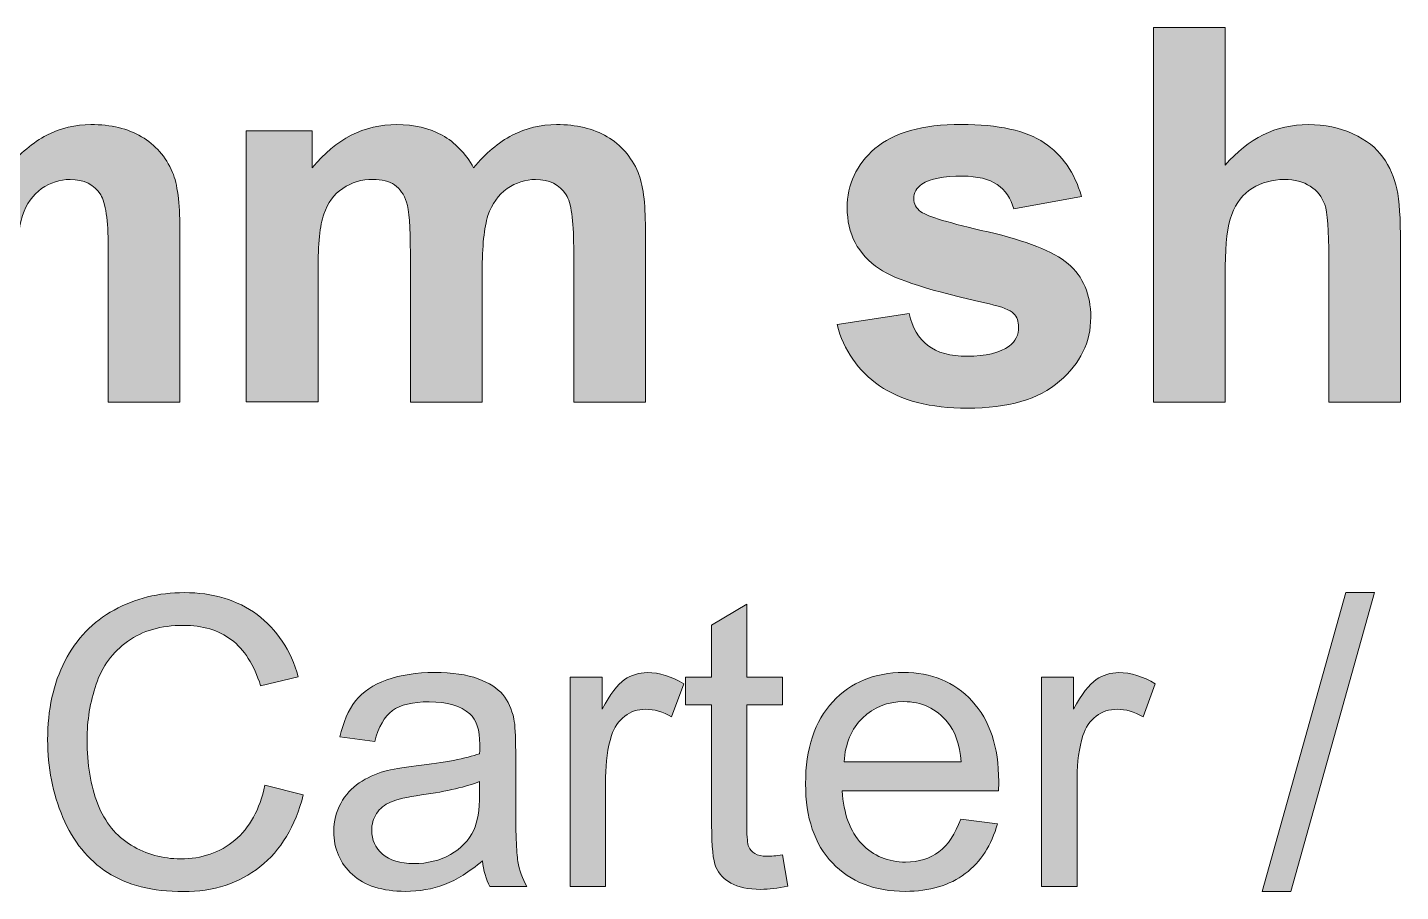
# Model space of a CAD drawing. Header units: inches. Extents: x 1117 to 1992, y -2324 to -585.
# Drawn here: x 1560.56 to 1584.36, y -1353.93 to -1338.95 of the extents above; entities that cross this region are included whole.
import ezdxf

# ---------------------------------------------------------------- set-up
doc = ezdxf.new("R2010")
doc.units = ezdxf.units.IN
doc.header["$MEASUREMENT"] = 0
doc.layers.add('Layer 1', color=7, linetype='Continuous')

# ---------------------------------------------------------------- blocks, each defined once
blk = doc.blocks.new('block 207')
at = {"layer": 'Layer 1', "true_color": 0x010101}
h = blk.add_hatch(color=18, dxfattribs=at)
h.dxf.hatch_style = 2
edge = h.paths.add_edge_path()
edge.add_spline(control_points=[(1581.317, -1338.954), (1581.317, -1338.954), (1581.317, -1341.342), (1581.317, -1341.342), (1581.719, -1340.873), (1582.199, -1340.638), (1582.757, -1340.638), (1583.043, -1340.638), (1583.301, -1340.69), (1583.531, -1340.797), (1583.761, -1340.905), (1583.935, -1341.04), (1584.052, -1341.204), (1584.169, -1341.37), (1584.249, -1341.553), (1584.292, -1341.754), (1584.335, -1341.955), (1584.356, -1342.266), (1584.356, -1342.688), (1584.356, -1342.688), (1584.356, -1345.447), (1584.356, -1345.447), (1584.356, -1345.447), (1583.113, -1345.447), (1583.113, -1345.447), (1583.113, -1345.447), (1583.113, -1342.963), (1583.113, -1342.963), (1583.113, -1342.469), (1583.09, -1342.157), (1583.042, -1342.024), (1582.995, -1341.891), (1582.911, -1341.785), (1582.792, -1341.707), (1582.672, -1341.629), (1582.521, -1341.59), (1582.342, -1341.59), (1582.135, -1341.59), (1581.951, -1341.641), (1581.789, -1341.74), (1581.627, -1341.841), (1581.508, -1341.993), (1581.432, -1342.195), (1581.357, -1342.396), (1581.32, -1342.696), (1581.32, -1343.091), (1581.32, -1343.091), (1581.32, -1345.449), (1581.32, -1345.449), (1581.32, -1345.449), (1580.076, -1345.449), (1580.076, -1345.449), (1580.076, -1345.449), (1580.076, -1338.955), (1580.076, -1338.955), (1580.076, -1338.955), (1581.317, -1338.954), (1581.317, -1338.954), (1581.317, -1338.954), (1581.317, -1338.954), (1581.317, -1338.954)], knot_values=[0, 0, 0, 0, 1, 1, 1, 2, 2, 2, 3, 3, 3, 4, 4, 4, 5, 5, 5, 6, 6, 6, 7, 7, 7, 8, 8, 8, 9, 9, 9, 10, 10, 10, 11, 11, 11, 12, 12, 12, 13, 13, 13, 14, 14, 14, 15, 15, 15, 16, 16, 16, 17, 17, 17, 18, 18, 18, 19, 19, 19, 20, 20, 20, 20], degree=3, periodic=1)
h = blk.add_hatch(color=18, dxfattribs=at)
h.dxf.hatch_style = 2
edge = h.paths.add_edge_path()
edge.add_spline(control_points=[(1556.288, -1340.744), (1556.288, -1340.744), (1557.435, -1340.744), (1557.435, -1340.744), (1557.435, -1340.744), (1557.435, -1341.385), (1557.435, -1341.385), (1557.845, -1340.886), (1558.335, -1340.637), (1558.901, -1340.637), (1559.202, -1340.637), (1559.464, -1340.7), (1559.685, -1340.822), (1559.907, -1340.947), (1560.088, -1341.134), (1560.23, -1341.385), (1560.437, -1341.134), (1560.659, -1340.948), (1560.898, -1340.822), (1561.137, -1340.698), (1561.393, -1340.637), (1561.665, -1340.637), (1562.01, -1340.637), (1562.304, -1340.707), (1562.542, -1340.848), (1562.781, -1340.988), (1562.96, -1341.193), (1563.078, -1341.466), (1563.163, -1341.666), (1563.206, -1341.992), (1563.206, -1342.44), (1563.206, -1342.44), (1563.206, -1345.448), (1563.206, -1345.448), (1563.206, -1345.448), (1561.963, -1345.448), (1561.963, -1345.448), (1561.963, -1345.448), (1561.963, -1342.759), (1561.963, -1342.759), (1561.963, -1342.293), (1561.919, -1341.992), (1561.834, -1341.855), (1561.719, -1341.678), (1561.542, -1341.589), (1561.303, -1341.589), (1561.128, -1341.589), (1560.965, -1341.642), (1560.81, -1341.748), (1560.657, -1341.855), (1560.546, -1342.011), (1560.479, -1342.216), (1560.411, -1342.421), (1560.377, -1342.745), (1560.377, -1343.188), (1560.377, -1343.188), (1560.377, -1345.447), (1560.377, -1345.447), (1560.377, -1345.447), (1559.133, -1345.447), (1559.133, -1345.447), (1559.133, -1345.447), (1559.133, -1342.868), (1559.133, -1342.868), (1559.133, -1342.41), (1559.111, -1342.115), (1559.067, -1341.982), (1559.023, -1341.849), (1558.954, -1341.75), (1558.861, -1341.685), (1558.767, -1341.619), (1558.641, -1341.588), (1558.482, -1341.588), (1558.29, -1341.588), (1558.117, -1341.639), (1557.964, -1341.743), (1557.809, -1341.846), (1557.701, -1341.995), (1557.633, -1342.19), (1557.567, -1342.385), (1557.533, -1342.709), (1557.533, -1343.16), (1557.533, -1343.16), (1557.533, -1345.446), (1557.533, -1345.446), (1557.533, -1345.446), (1556.29, -1345.446), (1556.29, -1345.446), (1556.29, -1345.446), (1556.288, -1340.744), (1556.288, -1340.744), (1556.288, -1340.744), (1556.288, -1340.744), (1556.288, -1340.744)], knot_values=[0, 0, 0, 0, 1, 1, 1, 2, 2, 2, 3, 3, 3, 4, 4, 4, 5, 5, 5, 6, 6, 6, 7, 7, 7, 8, 8, 8, 9, 9, 9, 10, 10, 10, 11, 11, 11, 12, 12, 12, 13, 13, 13, 14, 14, 14, 15, 15, 15, 16, 16, 16, 17, 17, 17, 18, 18, 18, 19, 19, 19, 20, 20, 20, 21, 21, 21, 22, 22, 22, 23, 23, 23, 24, 24, 24, 25, 25, 25, 26, 26, 26, 27, 27, 27, 28, 28, 28, 29, 29, 29, 30, 30, 30, 31, 31, 31, 31], degree=3, periodic=1)
h = blk.add_hatch(color=18, dxfattribs=at)
h.dxf.hatch_style = 2
edge = h.paths.add_edge_path()
edge.add_spline(control_points=[(1564.354, -1340.744), (1564.354, -1340.744), (1565.5, -1340.744), (1565.5, -1340.744), (1565.5, -1340.744), (1565.5, -1341.385), (1565.5, -1341.385), (1565.911, -1340.886), (1566.399, -1340.637), (1566.966, -1340.637), (1567.267, -1340.637), (1567.529, -1340.7), (1567.751, -1340.822), (1567.972, -1340.947), (1568.154, -1341.134), (1568.296, -1341.385), (1568.503, -1341.134), (1568.726, -1340.948), (1568.965, -1340.822), (1569.204, -1340.698), (1569.459, -1340.637), (1569.732, -1340.637), (1570.077, -1340.637), (1570.37, -1340.707), (1570.608, -1340.848), (1570.847, -1340.988), (1571.026, -1341.193), (1571.145, -1341.466), (1571.23, -1341.666), (1571.272, -1341.992), (1571.272, -1342.44), (1571.272, -1342.44), (1571.272, -1345.448), (1571.272, -1345.448), (1571.272, -1345.448), (1570.029, -1345.448), (1570.029, -1345.448), (1570.029, -1345.448), (1570.029, -1342.759), (1570.029, -1342.759), (1570.029, -1342.293), (1569.986, -1341.992), (1569.9, -1341.855), (1569.785, -1341.678), (1569.608, -1341.589), (1569.368, -1341.589), (1569.194, -1341.589), (1569.03, -1341.642), (1568.877, -1341.748), (1568.722, -1341.855), (1568.612, -1342.011), (1568.544, -1342.216), (1568.478, -1342.421), (1568.444, -1342.745), (1568.444, -1343.188), (1568.444, -1343.188), (1568.444, -1345.447), (1568.444, -1345.447), (1568.444, -1345.447), (1567.199, -1345.447), (1567.199, -1345.447), (1567.199, -1345.447), (1567.199, -1342.868), (1567.199, -1342.868), (1567.199, -1342.41), (1567.177, -1342.115), (1567.133, -1341.982), (1567.088, -1341.849), (1567.02, -1341.75), (1566.927, -1341.685), (1566.833, -1341.619), (1566.707, -1341.588), (1566.548, -1341.588), (1566.357, -1341.588), (1566.184, -1341.639), (1566.029, -1341.743), (1565.876, -1341.846), (1565.766, -1341.995), (1565.699, -1342.19), (1565.633, -1342.385), (1565.6, -1342.709), (1565.6, -1343.16), (1565.6, -1343.16), (1565.6, -1345.446), (1565.6, -1345.446), (1565.6, -1345.446), (1564.355, -1345.446), (1564.355, -1345.446), (1564.355, -1345.446), (1564.355, -1340.744), (1564.355, -1340.744), (1564.355, -1340.744), (1564.354, -1340.744), (1564.354, -1340.744)], knot_values=[0, 0, 0, 0, 1, 1, 1, 2, 2, 2, 3, 3, 3, 4, 4, 4, 5, 5, 5, 6, 6, 6, 7, 7, 7, 8, 8, 8, 9, 9, 9, 10, 10, 10, 11, 11, 11, 12, 12, 12, 13, 13, 13, 14, 14, 14, 15, 15, 15, 16, 16, 16, 17, 17, 17, 18, 18, 18, 19, 19, 19, 20, 20, 20, 21, 21, 21, 22, 22, 22, 23, 23, 23, 24, 24, 24, 25, 25, 25, 26, 26, 26, 27, 27, 27, 28, 28, 28, 29, 29, 29, 30, 30, 30, 31, 31, 31, 31], degree=3, periodic=1)
h = blk.add_hatch(color=18, dxfattribs=at)
h.dxf.hatch_style = 2
edge = h.paths.add_edge_path()
edge.add_spline(control_points=[(1574.593, -1344.105), (1574.593, -1344.105), (1575.842, -1343.915), (1575.842, -1343.915), (1575.895, -1344.158), (1576.003, -1344.341), (1576.166, -1344.466), (1576.328, -1344.591), (1576.555, -1344.654), (1576.848, -1344.654), (1577.17, -1344.654), (1577.413, -1344.596), (1577.575, -1344.477), (1577.686, -1344.395), (1577.739, -1344.283), (1577.739, -1344.145), (1577.739, -1344.051), (1577.71, -1343.973), (1577.651, -1343.911), (1577.589, -1343.852), (1577.451, -1343.797), (1577.234, -1343.747), (1576.23, -1343.525), (1575.594, -1343.323), (1575.326, -1343.14), (1574.952, -1342.885), (1574.768, -1342.532), (1574.768, -1342.081), (1574.768, -1341.674), (1574.928, -1341.331), (1575.25, -1341.054), (1575.571, -1340.776), (1576.07, -1340.636), (1576.746, -1340.636), (1577.39, -1340.636), (1577.87, -1340.742), (1578.181, -1340.952), (1578.494, -1341.162), (1578.709, -1341.472), (1578.828, -1341.882), (1578.828, -1341.882), (1577.654, -1342.099), (1577.654, -1342.099), (1577.604, -1341.915), (1577.509, -1341.776), (1577.368, -1341.679), (1577.227, -1341.582), (1577.027, -1341.532), (1576.768, -1341.532), (1576.44, -1341.532), (1576.205, -1341.578), (1576.064, -1341.671), (1575.969, -1341.736), (1575.922, -1341.82), (1575.922, -1341.923), (1575.922, -1342.012), (1575.964, -1342.087), (1576.047, -1342.149), (1576.158, -1342.232), (1576.547, -1342.348), (1577.209, -1342.499), (1577.872, -1342.65), (1578.335, -1342.834), (1578.599, -1343.052), (1578.858, -1343.274), (1578.989, -1343.583), (1578.989, -1343.978), (1578.989, -1344.409), (1578.808, -1344.779), (1578.449, -1345.088), (1578.089, -1345.399), (1577.555, -1345.554), (1576.85, -1345.554), (1576.21, -1345.554), (1575.702, -1345.424), (1575.328, -1345.164), (1574.953, -1344.904), (1574.709, -1344.552), (1574.593, -1344.105)], knot_values=[0, 0, 0, 0, 1, 1, 1, 2, 2, 2, 3, 3, 3, 4, 4, 4, 5, 5, 5, 6, 6, 6, 7, 7, 7, 8, 8, 8, 9, 9, 9, 10, 10, 10, 11, 11, 11, 12, 12, 12, 13, 13, 13, 14, 14, 14, 15, 15, 15, 16, 16, 16, 17, 17, 17, 18, 18, 18, 19, 19, 19, 20, 20, 20, 21, 21, 21, 22, 22, 22, 23, 23, 23, 24, 24, 24, 25, 25, 25, 26, 26, 26, 26], degree=3, periodic=1)
h = blk.add_hatch(color=18, dxfattribs=at)
h.dxf.hatch_style = 2
edge = h.paths.add_edge_path()
edge.add_spline(control_points=[(1564.68, -1352.091), (1564.68, -1352.091), (1565.344, -1352.258), (1565.344, -1352.258), (1565.204, -1352.803), (1564.954, -1353.219), (1564.594, -1353.504), (1564.233, -1353.79), (1563.791, -1353.933), (1563.269, -1353.933), (1562.729, -1353.933), (1562.29, -1353.823), (1561.951, -1353.603), (1561.613, -1353.384), (1561.356, -1353.065), (1561.179, -1352.648), (1561.002, -1352.23), (1560.914, -1351.783), (1560.914, -1351.303), (1560.914, -1350.782), (1561.013, -1350.327), (1561.214, -1349.938), (1561.413, -1349.55), (1561.697, -1349.255), (1562.066, -1349.053), (1562.433, -1348.851), (1562.837, -1348.751), (1563.28, -1348.751), (1563.781, -1348.751), (1564.202, -1348.878), (1564.545, -1349.133), (1564.887, -1349.39), (1565.125, -1349.747), (1565.258, -1350.211), (1565.258, -1350.211), (1564.605, -1350.365), (1564.605, -1350.365), (1564.489, -1350), (1564.319, -1349.735), (1564.098, -1349.568), (1563.878, -1349.402), (1563.599, -1349.319), (1563.264, -1349.319), (1562.879, -1349.319), (1562.558, -1349.411), (1562.3, -1349.596), (1562.041, -1349.78), (1561.86, -1350.029), (1561.755, -1350.338), (1561.649, -1350.65), (1561.598, -1350.97), (1561.598, -1351.301), (1561.598, -1351.727), (1561.66, -1352.099), (1561.783, -1352.417), (1561.908, -1352.733), (1562.1, -1352.972), (1562.363, -1353.13), (1562.625, -1353.287), (1562.909, -1353.366), (1563.214, -1353.366), (1563.586, -1353.366), (1563.899, -1353.258), (1564.157, -1353.045), (1564.414, -1352.83), (1564.589, -1352.512), (1564.68, -1352.091)], knot_values=[0, 0, 0, 0, 1, 1, 1, 2, 2, 2, 3, 3, 3, 4, 4, 4, 5, 5, 5, 6, 6, 6, 7, 7, 7, 8, 8, 8, 9, 9, 9, 10, 10, 10, 11, 11, 11, 12, 12, 12, 13, 13, 13, 14, 14, 14, 15, 15, 15, 16, 16, 16, 17, 17, 17, 18, 18, 18, 19, 19, 19, 20, 20, 20, 21, 21, 21, 22, 22, 22, 22], degree=3, periodic=1)
h = blk.add_hatch(color=18, dxfattribs=at)
h.dxf.hatch_style = 2
edge = h.paths.add_edge_path()
edge.add_spline(control_points=[(1573.649, -1353.297), (1573.649, -1353.297), (1573.738, -1353.841), (1573.738, -1353.841), (1573.565, -1353.877), (1573.41, -1353.895), (1573.273, -1353.895), (1573.05, -1353.895), (1572.876, -1353.859), (1572.754, -1353.788), (1572.63, -1353.718), (1572.543, -1353.625), (1572.494, -1353.51), (1572.444, -1353.395), (1572.419, -1353.152), (1572.419, -1352.783), (1572.419, -1352.783), (1572.419, -1350.695), (1572.419, -1350.695), (1572.419, -1350.695), (1571.967, -1350.695), (1571.967, -1350.695), (1571.967, -1350.695), (1571.967, -1350.216), (1571.967, -1350.216), (1571.967, -1350.216), (1572.419, -1350.216), (1572.419, -1350.216), (1572.419, -1350.216), (1572.419, -1349.318), (1572.419, -1349.318), (1572.419, -1349.318), (1573.03, -1348.949), (1573.03, -1348.949), (1573.03, -1348.949), (1573.03, -1350.216), (1573.03, -1350.216), (1573.03, -1350.216), (1573.649, -1350.216), (1573.649, -1350.216), (1573.649, -1350.216), (1573.649, -1350.695), (1573.649, -1350.695), (1573.649, -1350.695), (1573.03, -1350.695), (1573.03, -1350.695), (1573.03, -1350.695), (1573.03, -1352.818), (1573.03, -1352.818), (1573.03, -1352.993), (1573.041, -1353.106), (1573.063, -1353.156), (1573.084, -1353.207), (1573.119, -1353.246), (1573.169, -1353.276), (1573.218, -1353.306), (1573.288, -1353.32), (1573.379, -1353.32), (1573.447, -1353.321), (1573.537, -1353.313), (1573.649, -1353.297)], knot_values=[0, 0, 0, 0, 1, 1, 1, 2, 2, 2, 3, 3, 3, 4, 4, 4, 5, 5, 5, 6, 6, 6, 7, 7, 7, 8, 8, 8, 9, 9, 9, 10, 10, 10, 11, 11, 11, 12, 12, 12, 13, 13, 13, 14, 14, 14, 15, 15, 15, 16, 16, 16, 17, 17, 17, 18, 18, 18, 19, 19, 19, 20, 20, 20, 20], degree=3, periodic=1)
h = blk.add_hatch(color=18, dxfattribs=at)
h.dxf.hatch_style = 2
h.paths.add_polyline_path([(1581.958, -1353.933), (1583.41, -1348.751), (1583.902, -1348.751), (1582.453, -1353.933)])
h = blk.add_hatch(color=18, dxfattribs=at)
h.dxf.hatch_style = 2
edge = h.paths.add_edge_path()
edge.add_spline(control_points=[(1568.45, -1353.4), (1568.222, -1353.594), (1568.001, -1353.73), (1567.792, -1353.81), (1567.581, -1353.89), (1567.355, -1353.93), (1567.113, -1353.93), (1566.714, -1353.93), (1566.408, -1353.832), (1566.195, -1353.637), (1565.981, -1353.443), (1565.873, -1353.194), (1565.873, -1352.891), (1565.873, -1352.713), (1565.912, -1352.551), (1565.994, -1352.404), (1566.076, -1352.257), (1566.181, -1352.139), (1566.313, -1352.05), (1566.442, -1351.961), (1566.591, -1351.894), (1566.755, -1351.848), (1566.876, -1351.816), (1567.057, -1351.785), (1567.302, -1351.756), (1567.799, -1351.697), (1568.164, -1351.626), (1568.399, -1351.543), (1568.401, -1351.46), (1568.402, -1351.405), (1568.402, -1351.383), (1568.402, -1351.132), (1568.345, -1350.955), (1568.228, -1350.853), (1568.072, -1350.713), (1567.838, -1350.644), (1567.528, -1350.644), (1567.239, -1350.644), (1567.024, -1350.695), (1566.888, -1350.797), (1566.75, -1350.898), (1566.648, -1351.078), (1566.582, -1351.334), (1566.582, -1351.334), (1565.98, -1351.253), (1565.98, -1351.253), (1566.035, -1350.996), (1566.125, -1350.788), (1566.25, -1350.628), (1566.375, -1350.47), (1566.557, -1350.348), (1566.794, -1350.263), (1567.032, -1350.179), (1567.306, -1350.136), (1567.617, -1350.136), (1567.928, -1350.136), (1568.181, -1350.172), (1568.374, -1350.245), (1568.568, -1350.318), (1568.71, -1350.41), (1568.801, -1350.52), (1568.893, -1350.631), (1568.956, -1350.77), (1568.993, -1350.94), (1569.014, -1351.044), (1569.024, -1351.233), (1569.024, -1351.506), (1569.024, -1351.506), (1569.024, -1352.327), (1569.024, -1352.327), (1569.024, -1352.899), (1569.036, -1353.26), (1569.063, -1353.411), (1569.088, -1353.564), (1569.14, -1353.709), (1569.217, -1353.846), (1569.217, -1353.846), (1568.575, -1353.846), (1568.575, -1353.846), (1568.509, -1353.72), (1568.468, -1353.571), (1568.45, -1353.4)], knot_values=[0, 0, 0, 0, 1, 1, 1, 2, 2, 2, 3, 3, 3, 4, 4, 4, 5, 5, 5, 6, 6, 6, 7, 7, 7, 8, 8, 8, 9, 9, 9, 10, 10, 10, 11, 11, 11, 12, 12, 12, 13, 13, 13, 14, 14, 14, 15, 15, 15, 16, 16, 16, 17, 17, 17, 18, 18, 18, 19, 19, 19, 20, 20, 20, 21, 21, 21, 22, 22, 22, 23, 23, 23, 24, 24, 24, 25, 25, 25, 26, 26, 26, 27, 27, 27, 27], degree=3, periodic=1)
edge = h.paths.add_edge_path()
edge.add_spline(control_points=[(1568.398, -1352.025), (1568.175, -1352.117), (1567.84, -1352.195), (1567.393, -1352.258), (1567.14, -1352.295), (1566.961, -1352.336), (1566.857, -1352.381), (1566.751, -1352.427), (1566.671, -1352.493), (1566.614, -1352.581), (1566.557, -1352.669), (1566.529, -1352.766), (1566.529, -1352.873), (1566.529, -1353.037), (1566.592, -1353.174), (1566.715, -1353.284), (1566.84, -1353.393), (1567.021, -1353.448), (1567.26, -1353.448), (1567.497, -1353.448), (1567.709, -1353.396), (1567.892, -1353.292), (1568.077, -1353.189), (1568.212, -1353.048), (1568.299, -1352.867), (1568.365, -1352.728), (1568.397, -1352.522), (1568.397, -1352.253), (1568.397, -1352.253), (1568.397, -1352.025), (1568.397, -1352.025), (1568.397, -1352.025), (1568.398, -1352.025), (1568.398, -1352.025)], knot_values=[0, 0, 0, 0, 1, 1, 1, 2, 2, 2, 3, 3, 3, 4, 4, 4, 5, 5, 5, 6, 6, 6, 7, 7, 7, 8, 8, 8, 9, 9, 9, 10, 10, 10, 11, 11, 11, 11], degree=3, periodic=1)
h = blk.add_hatch(color=18, dxfattribs=at)
h.dxf.hatch_style = 2
edge = h.paths.add_edge_path()
edge.add_spline(control_points=[(1569.967, -1353.847), (1569.967, -1353.847), (1569.967, -1350.217), (1569.967, -1350.217), (1569.967, -1350.217), (1570.521, -1350.217), (1570.521, -1350.217), (1570.521, -1350.217), (1570.521, -1350.769), (1570.521, -1350.769), (1570.661, -1350.511), (1570.793, -1350.342), (1570.911, -1350.26), (1571.031, -1350.178), (1571.163, -1350.137), (1571.306, -1350.137), (1571.513, -1350.137), (1571.725, -1350.203), (1571.938, -1350.335), (1571.938, -1350.335), (1571.726, -1350.905), (1571.726, -1350.905), (1571.575, -1350.817), (1571.424, -1350.773), (1571.275, -1350.773), (1571.141, -1350.773), (1571.019, -1350.813), (1570.913, -1350.894), (1570.806, -1350.975), (1570.729, -1351.087), (1570.685, -1351.23), (1570.617, -1351.449), (1570.583, -1351.688), (1570.583, -1351.948), (1570.583, -1351.948), (1570.583, -1353.848), (1570.583, -1353.848), (1570.583, -1353.848), (1569.967, -1353.847), (1569.967, -1353.847), (1569.967, -1353.847), (1569.967, -1353.847), (1569.967, -1353.847)], knot_values=[0, 0, 0, 0, 1, 1, 1, 2, 2, 2, 3, 3, 3, 4, 4, 4, 5, 5, 5, 6, 6, 6, 7, 7, 7, 8, 8, 8, 9, 9, 9, 10, 10, 10, 11, 11, 11, 12, 12, 12, 13, 13, 13, 14, 14, 14, 14], degree=3, periodic=1)
h = blk.add_hatch(color=18, dxfattribs=at)
h.dxf.hatch_style = 2
edge = h.paths.add_edge_path()
edge.add_spline(control_points=[(1576.735, -1352.679), (1576.735, -1352.679), (1577.371, -1352.758), (1577.371, -1352.758), (1577.271, -1353.129), (1577.085, -1353.417), (1576.814, -1353.622), (1576.543, -1353.827), (1576.197, -1353.93), (1575.775, -1353.93), (1575.244, -1353.93), (1574.825, -1353.766), (1574.512, -1353.438), (1574.201, -1353.111), (1574.047, -1352.652), (1574.047, -1352.064), (1574.047, -1351.453), (1574.203, -1350.979), (1574.519, -1350.642), (1574.834, -1350.305), (1575.241, -1350.136), (1575.743, -1350.136), (1576.228, -1350.136), (1576.624, -1350.301), (1576.932, -1350.63), (1577.239, -1350.961), (1577.394, -1351.426), (1577.394, -1352.024), (1577.394, -1352.061), (1577.393, -1352.116), (1577.39, -1352.189), (1577.39, -1352.189), (1574.683, -1352.189), (1574.683, -1352.189), (1574.705, -1352.588), (1574.819, -1352.893), (1575.021, -1353.106), (1575.224, -1353.318), (1575.477, -1353.422), (1575.78, -1353.422), (1576.006, -1353.422), (1576.198, -1353.363), (1576.358, -1353.245), (1576.516, -1353.127), (1576.642, -1352.938), (1576.735, -1352.679)], knot_values=[0, 0, 0, 0, 1, 1, 1, 2, 2, 2, 3, 3, 3, 4, 4, 4, 5, 5, 5, 6, 6, 6, 7, 7, 7, 8, 8, 8, 9, 9, 9, 10, 10, 10, 11, 11, 11, 12, 12, 12, 13, 13, 13, 14, 14, 14, 15, 15, 15, 15], degree=3, periodic=1)
edge = h.paths.add_edge_path()
edge.add_spline(control_points=[(1574.715, -1351.684), (1574.715, -1351.684), (1576.741, -1351.684), (1576.741, -1351.684), (1576.715, -1351.378), (1576.636, -1351.15), (1576.509, -1350.997), (1576.313, -1350.76), (1576.06, -1350.641), (1575.747, -1350.641), (1575.465, -1350.641), (1575.227, -1350.736), (1575.034, -1350.925), (1574.842, -1351.114), (1574.736, -1351.367), (1574.715, -1351.684)], knot_values=[0, 0, 0, 0, 1, 1, 1, 2, 2, 2, 3, 3, 3, 4, 4, 4, 5, 5, 5, 5], degree=3, periodic=1)
h = blk.add_hatch(color=18, dxfattribs=at)
h.dxf.hatch_style = 2
edge = h.paths.add_edge_path()
edge.add_spline(control_points=[(1578.136, -1353.847), (1578.136, -1353.847), (1578.136, -1350.217), (1578.136, -1350.217), (1578.136, -1350.217), (1578.69, -1350.217), (1578.69, -1350.217), (1578.69, -1350.217), (1578.69, -1350.769), (1578.69, -1350.769), (1578.831, -1350.511), (1578.962, -1350.342), (1579.081, -1350.26), (1579.2, -1350.178), (1579.332, -1350.137), (1579.474, -1350.137), (1579.682, -1350.137), (1579.893, -1350.203), (1580.107, -1350.335), (1580.107, -1350.335), (1579.895, -1350.905), (1579.895, -1350.905), (1579.744, -1350.817), (1579.594, -1350.773), (1579.444, -1350.773), (1579.31, -1350.773), (1579.188, -1350.813), (1579.082, -1350.894), (1578.974, -1350.975), (1578.899, -1351.087), (1578.854, -1351.23), (1578.786, -1351.449), (1578.752, -1351.688), (1578.752, -1351.948), (1578.752, -1351.948), (1578.752, -1353.848), (1578.752, -1353.848), (1578.752, -1353.848), (1578.136, -1353.847), (1578.136, -1353.847), (1578.136, -1353.847), (1578.136, -1353.847), (1578.136, -1353.847)], knot_values=[0, 0, 0, 0, 1, 1, 1, 2, 2, 2, 3, 3, 3, 4, 4, 4, 5, 5, 5, 6, 6, 6, 7, 7, 7, 8, 8, 8, 9, 9, 9, 10, 10, 10, 11, 11, 11, 12, 12, 12, 13, 13, 13, 14, 14, 14, 14], degree=3, periodic=1)
at = {"layer": 'Layer 1', "lineweight": 0}
blk.add_lwpolyline([(1581.958, -1353.933), (1583.41, -1348.751), (1583.902, -1348.751), (1582.453, -1353.933), (1581.958, -1353.933)], dxfattribs=at)
for points, knots in [([(1581.317, -1338.954), (1581.317, -1338.954), (1581.317, -1341.342), (1581.317, -1341.342), (1581.719, -1340.873), (1582.199, -1340.638), (1582.757, -1340.638), (1583.043, -1340.638), (1583.301, -1340.69), (1583.531, -1340.797), (1583.761, -1340.905), (1583.935, -1341.04), (1584.052, -1341.204), (1584.169, -1341.37), (1584.249, -1341.553), (1584.292, -1341.754), (1584.335, -1341.955), (1584.356, -1342.266), (1584.356, -1342.688), (1584.356, -1342.688), (1584.356, -1345.447), (1584.356, -1345.447), (1584.356, -1345.447), (1583.113, -1345.447), (1583.113, -1345.447), (1583.113, -1345.447), (1583.113, -1342.963), (1583.113, -1342.963), (1583.113, -1342.469), (1583.09, -1342.157), (1583.042, -1342.024), (1582.995, -1341.891), (1582.911, -1341.785), (1582.792, -1341.707), (1582.672, -1341.629), (1582.521, -1341.59), (1582.342, -1341.59), (1582.135, -1341.59), (1581.951, -1341.641), (1581.789, -1341.74), (1581.627, -1341.841), (1581.508, -1341.993), (1581.432, -1342.195), (1581.357, -1342.396), (1581.32, -1342.696), (1581.32, -1343.091), (1581.32, -1343.091), (1581.32, -1345.449), (1581.32, -1345.449), (1581.32, -1345.449), (1580.076, -1345.449), (1580.076, -1345.449), (1580.076, -1345.449), (1580.076, -1338.955), (1580.076, -1338.955), (1580.076, -1338.955), (1581.317, -1338.954), (1581.317, -1338.954), (1581.317, -1338.954), (1581.317, -1338.954), (1581.317, -1338.954)], [0, 0, 0, 0, 1, 1, 1, 2, 2, 2, 3, 3, 3, 4, 4, 4, 5, 5, 5, 6, 6, 6, 7, 7, 7, 8, 8, 8, 9, 9, 9, 10, 10, 10, 11, 11, 11, 12, 12, 12, 13, 13, 13, 14, 14, 14, 15, 15, 15, 16, 16, 16, 17, 17, 17, 18, 18, 18, 19, 19, 19, 20, 20, 20, 20]), ([(1556.288, -1340.744), (1556.288, -1340.744), (1557.435, -1340.744), (1557.435, -1340.744), (1557.435, -1340.744), (1557.435, -1341.385), (1557.435, -1341.385), (1557.845, -1340.886), (1558.335, -1340.637), (1558.901, -1340.637), (1559.202, -1340.637), (1559.464, -1340.7), (1559.685, -1340.822), (1559.907, -1340.947), (1560.088, -1341.134), (1560.23, -1341.385), (1560.437, -1341.134), (1560.659, -1340.948), (1560.898, -1340.822), (1561.137, -1340.698), (1561.393, -1340.637), (1561.665, -1340.637), (1562.01, -1340.637), (1562.304, -1340.707), (1562.542, -1340.848), (1562.781, -1340.988), (1562.96, -1341.193), (1563.078, -1341.466), (1563.163, -1341.666), (1563.206, -1341.992), (1563.206, -1342.44), (1563.206, -1342.44), (1563.206, -1345.448), (1563.206, -1345.448), (1563.206, -1345.448), (1561.963, -1345.448), (1561.963, -1345.448), (1561.963, -1345.448), (1561.963, -1342.759), (1561.963, -1342.759), (1561.963, -1342.293), (1561.919, -1341.992), (1561.834, -1341.855), (1561.719, -1341.678), (1561.542, -1341.589), (1561.303, -1341.589), (1561.128, -1341.589), (1560.965, -1341.642), (1560.81, -1341.748), (1560.657, -1341.855), (1560.546, -1342.011), (1560.479, -1342.216), (1560.411, -1342.421), (1560.377, -1342.745), (1560.377, -1343.188), (1560.377, -1343.188), (1560.377, -1345.447), (1560.377, -1345.447), (1560.377, -1345.447), (1559.133, -1345.447), (1559.133, -1345.447), (1559.133, -1345.447), (1559.133, -1342.868), (1559.133, -1342.868), (1559.133, -1342.41), (1559.111, -1342.115), (1559.067, -1341.982), (1559.023, -1341.849), (1558.954, -1341.75), (1558.861, -1341.685), (1558.767, -1341.619), (1558.641, -1341.588), (1558.482, -1341.588), (1558.29, -1341.588), (1558.117, -1341.639), (1557.964, -1341.743), (1557.809, -1341.846), (1557.701, -1341.995), (1557.633, -1342.19), (1557.567, -1342.385), (1557.533, -1342.709), (1557.533, -1343.16), (1557.533, -1343.16), (1557.533, -1345.446), (1557.533, -1345.446), (1557.533, -1345.446), (1556.29, -1345.446), (1556.29, -1345.446), (1556.29, -1345.446), (1556.288, -1340.744), (1556.288, -1340.744), (1556.288, -1340.744), (1556.288, -1340.744), (1556.288, -1340.744)], [0, 0, 0, 0, 1, 1, 1, 2, 2, 2, 3, 3, 3, 4, 4, 4, 5, 5, 5, 6, 6, 6, 7, 7, 7, 8, 8, 8, 9, 9, 9, 10, 10, 10, 11, 11, 11, 12, 12, 12, 13, 13, 13, 14, 14, 14, 15, 15, 15, 16, 16, 16, 17, 17, 17, 18, 18, 18, 19, 19, 19, 20, 20, 20, 21, 21, 21, 22, 22, 22, 23, 23, 23, 24, 24, 24, 25, 25, 25, 26, 26, 26, 27, 27, 27, 28, 28, 28, 29, 29, 29, 30, 30, 30, 31, 31, 31, 31]), ([(1564.354, -1340.744), (1564.354, -1340.744), (1565.5, -1340.744), (1565.5, -1340.744), (1565.5, -1340.744), (1565.5, -1341.385), (1565.5, -1341.385), (1565.911, -1340.886), (1566.399, -1340.637), (1566.966, -1340.637), (1567.267, -1340.637), (1567.529, -1340.7), (1567.751, -1340.822), (1567.972, -1340.947), (1568.154, -1341.134), (1568.296, -1341.385), (1568.503, -1341.134), (1568.726, -1340.948), (1568.965, -1340.822), (1569.204, -1340.698), (1569.459, -1340.637), (1569.732, -1340.637), (1570.077, -1340.637), (1570.37, -1340.707), (1570.608, -1340.848), (1570.847, -1340.988), (1571.026, -1341.193), (1571.145, -1341.466), (1571.23, -1341.666), (1571.272, -1341.992), (1571.272, -1342.44), (1571.272, -1342.44), (1571.272, -1345.448), (1571.272, -1345.448), (1571.272, -1345.448), (1570.029, -1345.448), (1570.029, -1345.448), (1570.029, -1345.448), (1570.029, -1342.759), (1570.029, -1342.759), (1570.029, -1342.293), (1569.986, -1341.992), (1569.9, -1341.855), (1569.785, -1341.678), (1569.608, -1341.589), (1569.368, -1341.589), (1569.194, -1341.589), (1569.03, -1341.642), (1568.877, -1341.748), (1568.722, -1341.855), (1568.612, -1342.011), (1568.544, -1342.216), (1568.478, -1342.421), (1568.444, -1342.745), (1568.444, -1343.188), (1568.444, -1343.188), (1568.444, -1345.447), (1568.444, -1345.447), (1568.444, -1345.447), (1567.199, -1345.447), (1567.199, -1345.447), (1567.199, -1345.447), (1567.199, -1342.868), (1567.199, -1342.868), (1567.199, -1342.41), (1567.177, -1342.115), (1567.133, -1341.982), (1567.088, -1341.849), (1567.02, -1341.75), (1566.927, -1341.685), (1566.833, -1341.619), (1566.707, -1341.588), (1566.548, -1341.588), (1566.357, -1341.588), (1566.184, -1341.639), (1566.029, -1341.743), (1565.876, -1341.846), (1565.766, -1341.995), (1565.699, -1342.19), (1565.633, -1342.385), (1565.6, -1342.709), (1565.6, -1343.16), (1565.6, -1343.16), (1565.6, -1345.446), (1565.6, -1345.446), (1565.6, -1345.446), (1564.355, -1345.446), (1564.355, -1345.446), (1564.355, -1345.446), (1564.355, -1340.744), (1564.355, -1340.744), (1564.355, -1340.744), (1564.354, -1340.744), (1564.354, -1340.744)], [0, 0, 0, 0, 1, 1, 1, 2, 2, 2, 3, 3, 3, 4, 4, 4, 5, 5, 5, 6, 6, 6, 7, 7, 7, 8, 8, 8, 9, 9, 9, 10, 10, 10, 11, 11, 11, 12, 12, 12, 13, 13, 13, 14, 14, 14, 15, 15, 15, 16, 16, 16, 17, 17, 17, 18, 18, 18, 19, 19, 19, 20, 20, 20, 21, 21, 21, 22, 22, 22, 23, 23, 23, 24, 24, 24, 25, 25, 25, 26, 26, 26, 27, 27, 27, 28, 28, 28, 29, 29, 29, 30, 30, 30, 31, 31, 31, 31]), ([(1574.593, -1344.105), (1574.593, -1344.105), (1575.842, -1343.915), (1575.842, -1343.915), (1575.895, -1344.158), (1576.003, -1344.341), (1576.166, -1344.466), (1576.328, -1344.591), (1576.555, -1344.654), (1576.848, -1344.654), (1577.17, -1344.654), (1577.413, -1344.596), (1577.575, -1344.477), (1577.686, -1344.395), (1577.739, -1344.283), (1577.739, -1344.145), (1577.739, -1344.051), (1577.71, -1343.973), (1577.651, -1343.911), (1577.589, -1343.852), (1577.451, -1343.797), (1577.234, -1343.747), (1576.23, -1343.525), (1575.594, -1343.323), (1575.326, -1343.14), (1574.952, -1342.885), (1574.768, -1342.532), (1574.768, -1342.081), (1574.768, -1341.674), (1574.928, -1341.331), (1575.25, -1341.054), (1575.571, -1340.776), (1576.07, -1340.636), (1576.746, -1340.636), (1577.39, -1340.636), (1577.87, -1340.742), (1578.181, -1340.952), (1578.494, -1341.162), (1578.709, -1341.472), (1578.828, -1341.882), (1578.828, -1341.882), (1577.654, -1342.099), (1577.654, -1342.099), (1577.604, -1341.915), (1577.509, -1341.776), (1577.368, -1341.679), (1577.227, -1341.582), (1577.027, -1341.532), (1576.768, -1341.532), (1576.44, -1341.532), (1576.205, -1341.578), (1576.064, -1341.671), (1575.969, -1341.736), (1575.922, -1341.82), (1575.922, -1341.923), (1575.922, -1342.012), (1575.964, -1342.087), (1576.047, -1342.149), (1576.158, -1342.232), (1576.547, -1342.348), (1577.209, -1342.499), (1577.872, -1342.65), (1578.335, -1342.834), (1578.599, -1343.052), (1578.858, -1343.274), (1578.989, -1343.583), (1578.989, -1343.978), (1578.989, -1344.409), (1578.808, -1344.779), (1578.449, -1345.088), (1578.089, -1345.399), (1577.555, -1345.554), (1576.85, -1345.554), (1576.21, -1345.554), (1575.702, -1345.424), (1575.328, -1345.164), (1574.953, -1344.904), (1574.709, -1344.552), (1574.593, -1344.105)], [0, 0, 0, 0, 1, 1, 1, 2, 2, 2, 3, 3, 3, 4, 4, 4, 5, 5, 5, 6, 6, 6, 7, 7, 7, 8, 8, 8, 9, 9, 9, 10, 10, 10, 11, 11, 11, 12, 12, 12, 13, 13, 13, 14, 14, 14, 15, 15, 15, 16, 16, 16, 17, 17, 17, 18, 18, 18, 19, 19, 19, 20, 20, 20, 21, 21, 21, 22, 22, 22, 23, 23, 23, 24, 24, 24, 25, 25, 25, 26, 26, 26, 26]), ([(1564.68, -1352.091), (1564.68, -1352.091), (1565.344, -1352.258), (1565.344, -1352.258), (1565.204, -1352.803), (1564.954, -1353.219), (1564.594, -1353.504), (1564.233, -1353.79), (1563.791, -1353.933), (1563.269, -1353.933), (1562.729, -1353.933), (1562.29, -1353.823), (1561.951, -1353.603), (1561.613, -1353.384), (1561.356, -1353.065), (1561.179, -1352.648), (1561.002, -1352.23), (1560.914, -1351.783), (1560.914, -1351.303), (1560.914, -1350.782), (1561.013, -1350.327), (1561.214, -1349.938), (1561.413, -1349.55), (1561.697, -1349.255), (1562.066, -1349.053), (1562.433, -1348.851), (1562.837, -1348.751), (1563.28, -1348.751), (1563.781, -1348.751), (1564.202, -1348.878), (1564.545, -1349.133), (1564.887, -1349.39), (1565.125, -1349.747), (1565.258, -1350.211), (1565.258, -1350.211), (1564.605, -1350.365), (1564.605, -1350.365), (1564.489, -1350), (1564.319, -1349.735), (1564.098, -1349.568), (1563.878, -1349.402), (1563.599, -1349.319), (1563.264, -1349.319), (1562.879, -1349.319), (1562.558, -1349.411), (1562.3, -1349.596), (1562.041, -1349.78), (1561.86, -1350.029), (1561.755, -1350.338), (1561.649, -1350.65), (1561.598, -1350.97), (1561.598, -1351.301), (1561.598, -1351.727), (1561.66, -1352.099), (1561.783, -1352.417), (1561.908, -1352.733), (1562.1, -1352.972), (1562.363, -1353.13), (1562.625, -1353.287), (1562.909, -1353.366), (1563.214, -1353.366), (1563.586, -1353.366), (1563.899, -1353.258), (1564.157, -1353.045), (1564.414, -1352.83), (1564.589, -1352.512), (1564.68, -1352.091)], [0, 0, 0, 0, 1, 1, 1, 2, 2, 2, 3, 3, 3, 4, 4, 4, 5, 5, 5, 6, 6, 6, 7, 7, 7, 8, 8, 8, 9, 9, 9, 10, 10, 10, 11, 11, 11, 12, 12, 12, 13, 13, 13, 14, 14, 14, 15, 15, 15, 16, 16, 16, 17, 17, 17, 18, 18, 18, 19, 19, 19, 20, 20, 20, 21, 21, 21, 22, 22, 22, 22]), ([(1573.649, -1353.297), (1573.649, -1353.297), (1573.738, -1353.841), (1573.738, -1353.841), (1573.565, -1353.877), (1573.41, -1353.895), (1573.273, -1353.895), (1573.05, -1353.895), (1572.876, -1353.859), (1572.754, -1353.788), (1572.63, -1353.718), (1572.543, -1353.625), (1572.494, -1353.51), (1572.444, -1353.395), (1572.419, -1353.152), (1572.419, -1352.783), (1572.419, -1352.783), (1572.419, -1350.695), (1572.419, -1350.695), (1572.419, -1350.695), (1571.967, -1350.695), (1571.967, -1350.695), (1571.967, -1350.695), (1571.967, -1350.216), (1571.967, -1350.216), (1571.967, -1350.216), (1572.419, -1350.216), (1572.419, -1350.216), (1572.419, -1350.216), (1572.419, -1349.318), (1572.419, -1349.318), (1572.419, -1349.318), (1573.03, -1348.949), (1573.03, -1348.949), (1573.03, -1348.949), (1573.03, -1350.216), (1573.03, -1350.216), (1573.03, -1350.216), (1573.649, -1350.216), (1573.649, -1350.216), (1573.649, -1350.216), (1573.649, -1350.695), (1573.649, -1350.695), (1573.649, -1350.695), (1573.03, -1350.695), (1573.03, -1350.695), (1573.03, -1350.695), (1573.03, -1352.818), (1573.03, -1352.818), (1573.03, -1352.993), (1573.041, -1353.106), (1573.063, -1353.156), (1573.084, -1353.207), (1573.119, -1353.246), (1573.169, -1353.276), (1573.218, -1353.306), (1573.288, -1353.32), (1573.379, -1353.32), (1573.447, -1353.321), (1573.537, -1353.313), (1573.649, -1353.297)], [0, 0, 0, 0, 1, 1, 1, 2, 2, 2, 3, 3, 3, 4, 4, 4, 5, 5, 5, 6, 6, 6, 7, 7, 7, 8, 8, 8, 9, 9, 9, 10, 10, 10, 11, 11, 11, 12, 12, 12, 13, 13, 13, 14, 14, 14, 15, 15, 15, 16, 16, 16, 17, 17, 17, 18, 18, 18, 19, 19, 19, 20, 20, 20, 20]), ([(1568.45, -1353.4), (1568.222, -1353.594), (1568.001, -1353.73), (1567.792, -1353.81), (1567.581, -1353.89), (1567.355, -1353.93), (1567.113, -1353.93), (1566.714, -1353.93), (1566.408, -1353.832), (1566.195, -1353.637), (1565.981, -1353.443), (1565.873, -1353.194), (1565.873, -1352.891), (1565.873, -1352.713), (1565.912, -1352.551), (1565.994, -1352.404), (1566.076, -1352.257), (1566.181, -1352.139), (1566.313, -1352.05), (1566.442, -1351.961), (1566.591, -1351.894), (1566.755, -1351.848), (1566.876, -1351.816), (1567.057, -1351.785), (1567.302, -1351.756), (1567.799, -1351.697), (1568.164, -1351.626), (1568.399, -1351.543), (1568.401, -1351.46), (1568.402, -1351.405), (1568.402, -1351.383), (1568.402, -1351.132), (1568.345, -1350.955), (1568.228, -1350.853), (1568.072, -1350.713), (1567.838, -1350.644), (1567.528, -1350.644), (1567.239, -1350.644), (1567.024, -1350.695), (1566.888, -1350.797), (1566.75, -1350.898), (1566.648, -1351.078), (1566.582, -1351.334), (1566.582, -1351.334), (1565.98, -1351.253), (1565.98, -1351.253), (1566.035, -1350.996), (1566.125, -1350.788), (1566.25, -1350.628), (1566.375, -1350.47), (1566.557, -1350.348), (1566.794, -1350.263), (1567.032, -1350.179), (1567.306, -1350.136), (1567.617, -1350.136), (1567.928, -1350.136), (1568.181, -1350.172), (1568.374, -1350.245), (1568.568, -1350.318), (1568.71, -1350.41), (1568.801, -1350.52), (1568.893, -1350.631), (1568.956, -1350.77), (1568.993, -1350.94), (1569.014, -1351.044), (1569.024, -1351.233), (1569.024, -1351.506), (1569.024, -1351.506), (1569.024, -1352.327), (1569.024, -1352.327), (1569.024, -1352.899), (1569.036, -1353.26), (1569.063, -1353.411), (1569.088, -1353.564), (1569.14, -1353.709), (1569.217, -1353.846), (1569.217, -1353.846), (1568.575, -1353.846), (1568.575, -1353.846), (1568.509, -1353.72), (1568.468, -1353.571), (1568.45, -1353.4)], [0, 0, 0, 0, 1, 1, 1, 2, 2, 2, 3, 3, 3, 4, 4, 4, 5, 5, 5, 6, 6, 6, 7, 7, 7, 8, 8, 8, 9, 9, 9, 10, 10, 10, 11, 11, 11, 12, 12, 12, 13, 13, 13, 14, 14, 14, 15, 15, 15, 16, 16, 16, 17, 17, 17, 18, 18, 18, 19, 19, 19, 20, 20, 20, 21, 21, 21, 22, 22, 22, 23, 23, 23, 24, 24, 24, 25, 25, 25, 26, 26, 26, 27, 27, 27, 27]), ([(1569.967, -1353.847), (1569.967, -1353.847), (1569.967, -1350.217), (1569.967, -1350.217), (1569.967, -1350.217), (1570.521, -1350.217), (1570.521, -1350.217), (1570.521, -1350.217), (1570.521, -1350.769), (1570.521, -1350.769), (1570.661, -1350.511), (1570.793, -1350.342), (1570.911, -1350.26), (1571.031, -1350.178), (1571.163, -1350.137), (1571.306, -1350.137), (1571.513, -1350.137), (1571.725, -1350.203), (1571.938, -1350.335), (1571.938, -1350.335), (1571.726, -1350.905), (1571.726, -1350.905), (1571.575, -1350.817), (1571.424, -1350.773), (1571.275, -1350.773), (1571.141, -1350.773), (1571.019, -1350.813), (1570.913, -1350.894), (1570.806, -1350.975), (1570.729, -1351.087), (1570.685, -1351.23), (1570.617, -1351.449), (1570.583, -1351.688), (1570.583, -1351.948), (1570.583, -1351.948), (1570.583, -1353.848), (1570.583, -1353.848), (1570.583, -1353.848), (1569.967, -1353.847), (1569.967, -1353.847), (1569.967, -1353.847), (1569.967, -1353.847), (1569.967, -1353.847)], [0, 0, 0, 0, 1, 1, 1, 2, 2, 2, 3, 3, 3, 4, 4, 4, 5, 5, 5, 6, 6, 6, 7, 7, 7, 8, 8, 8, 9, 9, 9, 10, 10, 10, 11, 11, 11, 12, 12, 12, 13, 13, 13, 14, 14, 14, 14]), ([(1576.735, -1352.679), (1576.735, -1352.679), (1577.371, -1352.758), (1577.371, -1352.758), (1577.271, -1353.129), (1577.085, -1353.417), (1576.814, -1353.622), (1576.543, -1353.827), (1576.197, -1353.93), (1575.775, -1353.93), (1575.244, -1353.93), (1574.825, -1353.766), (1574.512, -1353.438), (1574.201, -1353.111), (1574.047, -1352.652), (1574.047, -1352.064), (1574.047, -1351.453), (1574.203, -1350.979), (1574.519, -1350.642), (1574.834, -1350.305), (1575.241, -1350.136), (1575.743, -1350.136), (1576.228, -1350.136), (1576.624, -1350.301), (1576.932, -1350.63), (1577.239, -1350.961), (1577.394, -1351.426), (1577.394, -1352.024), (1577.394, -1352.061), (1577.393, -1352.116), (1577.39, -1352.189), (1577.39, -1352.189), (1574.683, -1352.189), (1574.683, -1352.189), (1574.705, -1352.588), (1574.819, -1352.893), (1575.021, -1353.106), (1575.224, -1353.318), (1575.477, -1353.422), (1575.78, -1353.422), (1576.006, -1353.422), (1576.198, -1353.363), (1576.358, -1353.245), (1576.516, -1353.127), (1576.642, -1352.938), (1576.735, -1352.679)], [0, 0, 0, 0, 1, 1, 1, 2, 2, 2, 3, 3, 3, 4, 4, 4, 5, 5, 5, 6, 6, 6, 7, 7, 7, 8, 8, 8, 9, 9, 9, 10, 10, 10, 11, 11, 11, 12, 12, 12, 13, 13, 13, 14, 14, 14, 15, 15, 15, 15]), ([(1578.136, -1353.847), (1578.136, -1353.847), (1578.136, -1350.217), (1578.136, -1350.217), (1578.136, -1350.217), (1578.69, -1350.217), (1578.69, -1350.217), (1578.69, -1350.217), (1578.69, -1350.769), (1578.69, -1350.769), (1578.831, -1350.511), (1578.962, -1350.342), (1579.081, -1350.26), (1579.2, -1350.178), (1579.332, -1350.137), (1579.474, -1350.137), (1579.682, -1350.137), (1579.893, -1350.203), (1580.107, -1350.335), (1580.107, -1350.335), (1579.895, -1350.905), (1579.895, -1350.905), (1579.744, -1350.817), (1579.594, -1350.773), (1579.444, -1350.773), (1579.31, -1350.773), (1579.188, -1350.813), (1579.082, -1350.894), (1578.974, -1350.975), (1578.899, -1351.087), (1578.854, -1351.23), (1578.786, -1351.449), (1578.752, -1351.688), (1578.752, -1351.948), (1578.752, -1351.948), (1578.752, -1353.848), (1578.752, -1353.848), (1578.752, -1353.848), (1578.136, -1353.847), (1578.136, -1353.847), (1578.136, -1353.847), (1578.136, -1353.847), (1578.136, -1353.847)], [0, 0, 0, 0, 1, 1, 1, 2, 2, 2, 3, 3, 3, 4, 4, 4, 5, 5, 5, 6, 6, 6, 7, 7, 7, 8, 8, 8, 9, 9, 9, 10, 10, 10, 11, 11, 11, 12, 12, 12, 13, 13, 13, 14, 14, 14, 14]), ([(1574.715, -1351.684), (1574.715, -1351.684), (1576.741, -1351.684), (1576.741, -1351.684), (1576.715, -1351.378), (1576.636, -1351.15), (1576.509, -1350.997), (1576.313, -1350.76), (1576.06, -1350.641), (1575.747, -1350.641), (1575.465, -1350.641), (1575.227, -1350.736), (1575.034, -1350.925), (1574.842, -1351.114), (1574.736, -1351.367), (1574.715, -1351.684)], [0, 0, 0, 0, 1, 1, 1, 2, 2, 2, 3, 3, 3, 4, 4, 4, 5, 5, 5, 5]), ([(1568.398, -1352.025), (1568.175, -1352.117), (1567.84, -1352.195), (1567.393, -1352.258), (1567.14, -1352.295), (1566.961, -1352.336), (1566.857, -1352.381), (1566.751, -1352.427), (1566.671, -1352.493), (1566.614, -1352.581), (1566.557, -1352.669), (1566.529, -1352.766), (1566.529, -1352.873), (1566.529, -1353.037), (1566.592, -1353.174), (1566.715, -1353.284), (1566.84, -1353.393), (1567.021, -1353.448), (1567.26, -1353.448), (1567.497, -1353.448), (1567.709, -1353.396), (1567.892, -1353.292), (1568.077, -1353.189), (1568.212, -1353.048), (1568.299, -1352.867), (1568.365, -1352.728), (1568.397, -1352.522), (1568.397, -1352.253), (1568.397, -1352.253), (1568.397, -1352.025), (1568.397, -1352.025), (1568.397, -1352.025), (1568.398, -1352.025), (1568.398, -1352.025)], [0, 0, 0, 0, 1, 1, 1, 2, 2, 2, 3, 3, 3, 4, 4, 4, 5, 5, 5, 6, 6, 6, 7, 7, 7, 8, 8, 8, 9, 9, 9, 10, 10, 10, 11, 11, 11, 11])]:
    blk.add_open_spline(points, degree=3, knots=knots, dxfattribs=at)
blk = doc.blocks.new('block 205')
at = {"layer": 'Layer 1'}
blk.add_blockref('block 207', (0, 0), dxfattribs=at)

msp = doc.modelspace()

# ---------------------------------------------------------------- block references
at = {"layer": 'Layer 1'}
msp.add_blockref('block 205', (0, 0), dxfattribs=at)

doc.saveas('drawing.dxf')
